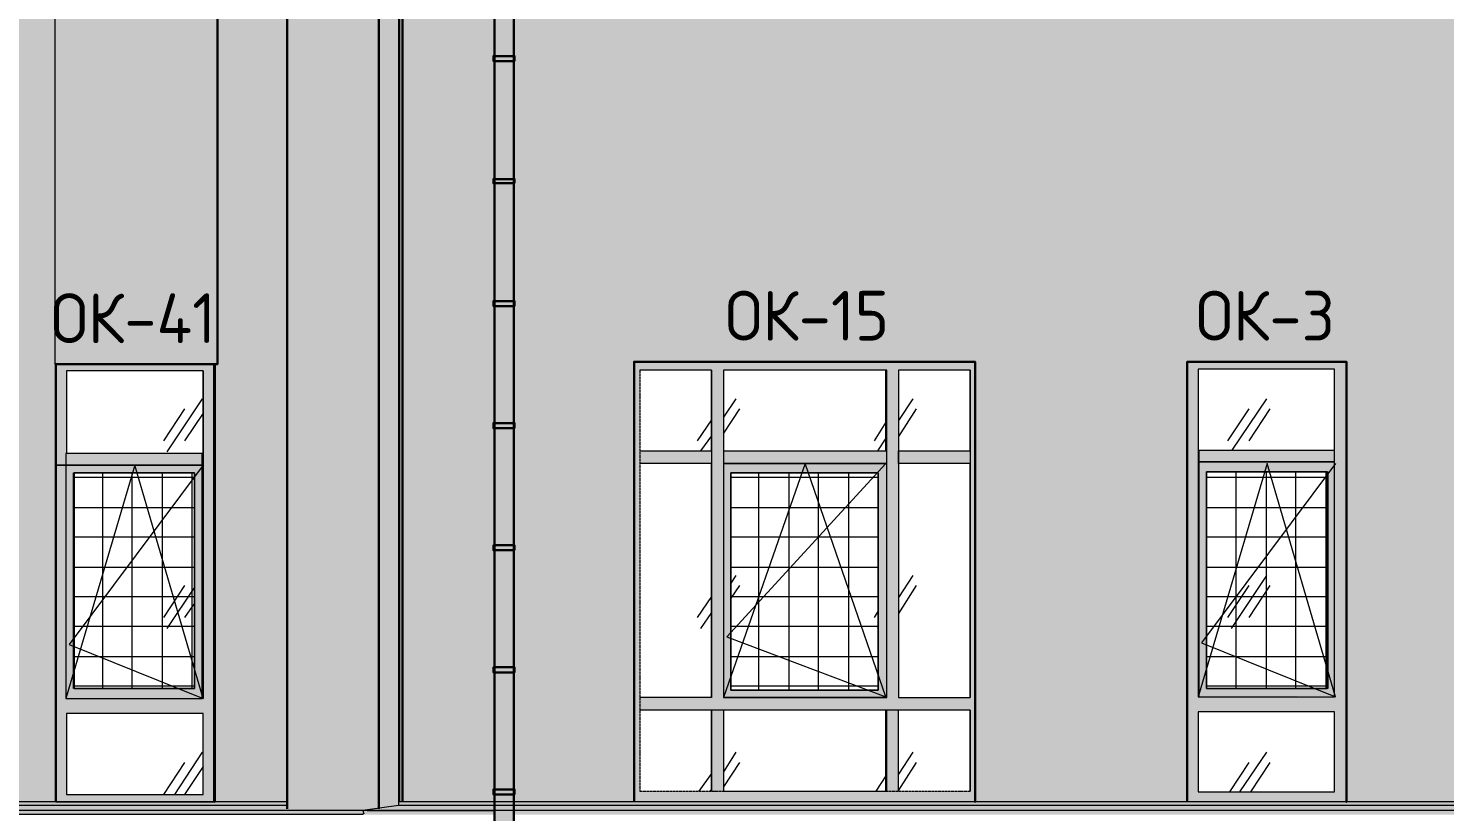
# Model space of a CAD drawing. Header units: millimetres. Extents: x -11345 to 411485, y -9810 to 73012.
# Drawn here: x 125128 to 132249, y 2878 to 6817 of the extents above; entities that cross this region are included whole.
import ezdxf

# ---------------------------------------------------------------- set-up
doc = ezdxf.new("R2010")
doc.units = ezdxf.units.MM
doc.linetypes.add('PDF_IMPORT', pattern=[1, 0.8, -0.2])
for name, color, linetype in [('PDF _Линии', 7, 'Continuous'), ('PDF _Стены внутренние', 7, 'Continuous'), ('PDF _Стены наружные', 7, 'Continuous'), ('PDF _Текст', 7, 'Continuous'), ('PDF _Узлы', 7, 'Continuous')]:
    doc.layers.add(name, color=color, linetype=linetype)
for name, color, linetype, true_color in [('PDF _Обобщенные модели', 7, 'Continuous', 0xb5bcbf), ('PDF _Ограждение', 7, 'Continuous', 0x7f7f7f), ('PDF _Окна', 7, 'Continuous', 0x383e42), ('PDF _Стены штриховка поверхности', 7, 'Continuous', 0xcacbcc)]:
    doc.layers.add(name, color=color, linetype=linetype, true_color=true_color)
doc.styles.add('PDF GOST Common', font='GOST_Common.ttf')

msp = doc.modelspace()

# ---------------------------------------------------------------- hatches: boundary and pattern name
at = {"layer": 'PDF _Обобщенные модели', "transparency": 33554559}
h = msp.add_hatch(color=256, dxfattribs=at)
h.paths.add_polyline_path([(127428.73977, 13940.10368), (127424.50716, 13927.40587), (127424.50716, 13918.94065), (127428.73977, 13910.47544), (127437.20498, 13885.0798), (127445.67019, 13868.14938), (127471.06583, 13808.8929), (127471.06583, 13635.35605), (127475.29844, 13639.58865), (127475.29844, 13635.35605), (127471.06583, 13631.12344), (127471.06583, 13432.19096), (127466.83322, 13432.19096), (127471.06583, 13406.79532), (127471.06583, 12818.46308), (127466.83322, 12818.46308), (127471.06583, 12793.06744), (127471.06583, 12204.7352), (127466.83322, 12204.7352), (127471.06583, 12179.33957), (127471.06583, 11591.00733), (127466.83322, 11591.00733), (127471.06583, 11565.61169), (127471.06583, 10973.04684), (127466.83322, 10973.04684), (127466.83322, 10951.88381), (127471.06583, 10951.88381), (127471.06583, 10359.31897), (127466.83322, 10359.31897), (127471.06583, 10333.92333), (127471.06583, 9745.59109), (127466.83322, 9745.59109), (127466.83322, 9720.19545), (127471.06583, 9720.19545), (127471.06583, 9131.86321), (127466.83322, 9131.86321), (127466.83322, 9106.46757), (127471.06583, 9106.46757), (127471.06583, 8518.13533), (127466.83322, 8518.13533), (127466.83322, 8492.7397), (127471.06583, 8492.7397), (127471.06583, 7904.40746), (127466.83322, 7904.40746), (127471.06583, 7879.01182), (127471.06583, 7290.67958), (127466.83322, 7290.67958), (127471.06583, 7265.28394), (127471.06583, 6676.9517), (127466.83322, 6676.9517), (127471.06583, 6651.55607), (127471.06583, 6058.99122), (127466.83322, 6058.99122), (127471.06583, 6037.82819), (127471.06583, 5445.26334), (127466.83322, 5445.26334), (127471.06583, 5419.86771), (127471.06583, 4831.53547), (127466.83322, 4831.53547), (127466.83322, 4806.13983), (127471.06583, 4806.13983), (127471.06583, 4217.80759), (127466.83322, 4217.80759), (127466.83322, 4192.41195), (127471.06583, 4192.41195), (127471.06583, 3604.07971), (127466.83322, 3604.07971), (127471.06583, 3578.68407), (127471.06583, 2990.35183), (127466.83322, 2990.35183), (127471.06583, 2964.9562), (127471.06583, 2884.53668), (127479.53104, 2884.53668), (127475.29844, 2867.60626), (127479.53104, 2867.60626), (127479.53104, 2863.37365), (127475.29844, 2863.37365), (127475.29844, 2579.78905), (127471.06583, 2579.78905), (127471.06583, 2376.62396), (127466.83322, 2376.62396), (127466.83322, 2351.22832), (127471.06583, 2351.22832), (127471.06583, 1762.89608), (127466.83322, 1762.89608), (127471.06583, 1737.50044), (127471.06583, 1144.9356), (127466.83322, 1144.9356), (127471.06583, 1119.53996), (127471.06583, 531.20772), (127466.83322, 531.20772), (127471.06583, 505.81208), (127471.06583, -82.52016), (127466.83322, -82.52016), (127471.06583, -107.91579), (127471.06583, -696.24804), (127466.83322, -696.24804), (127466.83322, -721.64367), (127471.06583, -721.64367), (127471.06583, -1309.97591), (127466.83322, -1309.97591), (127471.06583, -1335.37155), (127471.06583, -1923.70379), (127466.83322, -1923.70379), (127471.06583, -1949.09943), (127471.06583, -2537.43167), (127466.83322, -2537.43167), (127466.83322, -2562.8273), (127471.06583, -2562.8273), (127471.06583, -2765.99239), (127475.29844, -2774.45761), (127483.76365, -2787.15542), (127496.46147, -2795.62064), (127509.15928, -2799.85324), (127534.55492, -2799.85324), (127543.02013, -2795.62064), (127555.71795, -2787.15542), (127564.18316, -2774.45761), (127568.41577, -2765.99239), (127568.41577, 2579.78905), (127564.18316, 2579.78905), (127564.18316, 2863.37365), (127559.95056, 2863.37365), (127559.95056, 2884.53668), (127568.41577, 2884.53668), (127568.41577, 13605.72781), (127564.18316, 13599.3789), (127564.18316, 13601.4952), (127568.41577, 13609.96041), (127568.41577, 13618.42562), (127566.29947, 13616.30932), (127568.41577, 13622.65823), (127568.41577, 13808.8929), (127593.81141, 13868.14938), (127598.04401, 13872.38199), (127602.27662, 13885.0798), (127610.74183, 13902.01023), (127606.50922, 13902.01023), (127614.97444, 13918.94065), (127614.97444, 13961.26671), (127619.20704, 13973.96453), (127619.20704, 13978.19714), (127614.97444, 13973.96453), (127610.74183, 13961.26671), (127602.27662, 13952.8015), (127585.34619, 13918.94065), (127576.88098, 13910.47544), (127572.64838, 13902.01023), (127568.41577, 13902.01023), (127576.88098, 13910.47544), (127581.11359, 13918.94065), (127593.81141, 13940.10368), (127602.27662, 13952.8015), (127623.43965, 13990.89496), (127627.67225, 13995.12756), (127606.50922, 13995.12756), (127602.27662, 13990.89496), (127585.34619, 13952.8015), (127572.64838, 13940.10368), (127555.71795, 13918.94065), (127526.08971, 13910.47544), (127521.8571, 13906.24283), (127521.8571, 13910.47544), (127492.22886, 13918.94065), (127471.06583, 13944.33629), (127458.36801, 13957.03411), (127441.43759, 13995.12756), (127416.04195, 13995.12756), (127437.20498, 13957.03411), (127420.27456, 13982.42974), (127424.50716, 13969.73193), (127428.73977, 13957.03411)])
h.paths.add_polyline_path([(127483.76365, 13885.0798), (127475.29844, 13897.77762), (127496.46147, 13876.61459)], flags=0)
h.paths.add_polyline_path([(127538.78753, 13652.28647), (127534.55492, 13648.05387), (127530.32231, 13648.05387)], flags=0)
h.paths.add_polyline_path([(127555.71795, 13652.28647), (127547.25274, 13660.75168), (127559.95056, 13652.28647), (127562.06686, 13648.05387), (127559.95056, 13648.05387), (127559.95056, 13652.28647)], flags=0)
h.paths.add_polyline_path([(127551.48535, 13626.89084), (127555.71795, 13635.35605), (127555.71795, 13631.12344)], flags=0)
h.paths.add_polyline_path([(127483.76365, 13650.17017), (127483.76365, 13648.05387), (127482.35278, 13648.05387)], flags=0)
h.paths.add_polyline_path([(127491.17071, 13629.00714), (127492.22886, 13626.89084), (127492.22886, 13625.47997)], flags=0)
h.paths.add_polyline_path([(127564.18316, 13643.82126), (127566.29947, 13637.47235), (127564.18316, 13639.58865)], flags=0)
h.paths.add_polyline_path([(127566.29947, 13590.91368), (127564.18316, 13584.56478), (127559.95056, 13576.09956), (127555.71795, 13571.86696), (127555.71795, 13576.09956), (127559.95056, 13580.33217), (127564.18316, 13588.79738)], flags=0)
h.paths.add_polyline_path([(127483.76365, 13576.09956), (127483.76365, 13580.33217), (127487.99625, 13576.09956), (127487.99625, 13571.86696)], flags=0)
h.paths.add_polyline_path([(127509.15928, 13576.09956), (127513.39189, 13576.09956), (127521.8571, 13571.86696), (127526.08971, 13576.09956), (127530.32231, 13576.09956), (127521.8571, 13571.86696)], flags=0)
h.paths.add_polyline_path([(127496.46147, -2710.96851), (127504.92668, -2706.73591), (127509.15928, -2706.73591)], flags=0)
h.paths.add_polyline_path([(127551.48535, -2702.5033), (127534.55492, -2694.03809), (127521.8571, -2694.03809), (127521.8571, -2698.2707), (127517.6245, -2694.03809), (127517.6245, -2691.92179), (127521.8571, -2689.80548), (127534.55492, -2694.03809), (127538.78753, -2694.03809), (127547.25274, -2698.2707)], flags=0)
h.paths.add_polyline_path([(127517.6245, 13406.79532), (127521.8571, 12818.46308), (127517.6245, 12818.46308), (127521.8571, 12793.06744), (127517.6245, 12793.06744), (127521.8571, 12204.7352), (127517.6245, 12204.7352), (127521.8571, 12179.33957), (127517.6245, 12179.33957), (127517.6245, 12204.7352), (127517.6245, 12793.06744), (127517.6245, 12818.46308)], flags=0)
h.paths.add_polyline_path([(127517.6245, 13559.16914), (127521.8571, 13559.16914), (127517.6245, 13466.05181)], flags=0)
h.paths.add_polyline_path([(127547.25274, 13567.63435), (127543.02013, 13563.40174), (127534.55492, 13560.58001), (127534.55492, 13563.40174), (127538.78753, 13563.40174)], flags=0)
h.paths.add_polyline_path([(127504.92668, 13571.86696), (127509.15928, 13571.86696), (127509.15928, 13563.40174)], flags=0)
h.paths.add_polyline_path([(127492.22886, 13584.56478), (127496.46147, 13580.33217), (127500.69407, 13580.33217), (127500.69407, 13578.21587), (127492.22886, 13580.33217), (127487.99625, 13584.56478)], flags=0)
h.paths.add_polyline_path([(127547.25274, 13584.56478), (127555.71795, 13588.79738), (127547.25274, 13580.33217)], flags=0)
h.paths.add_polyline_path([(127543.02013, 13584.56478), (127547.25274, 13588.79738), (127545.13644, 13585.62293)], flags=0)
for points in [[(127471.06583, 6676.9517), (127471.06583, 6681.18431), (127466.83322, 6681.18431), (127462.60062, 6676.9517), (127466.83322, 6672.7191), (127471.06583, 6672.7191)], [(127471.06583, 6651.55607), (127471.06583, 6655.78867), (127466.83322, 6655.78867), (127462.60062, 6651.55607), (127466.83322, 6647.32346), (127471.06583, 6647.32346)], [(127471.06583, 6058.99122), (127471.06583, 6063.22383), (127466.83322, 6063.22383), (127462.60062, 6058.99122), (127466.83322, 6054.75861), (127471.06583, 6054.75861)], [(127471.06583, 6037.82819), (127471.06583, 6042.0608), (127466.83322, 6042.0608), (127462.60062, 6037.82819), (127466.83322, 6033.59558), (127471.06583, 6033.59558)], [(127471.06583, 5445.26334), (127471.06583, 5449.49595), (127466.83322, 5449.49595), (127462.60062, 5445.26334), (127466.83322, 5441.03074), (127471.06583, 5441.03074)], [(127471.06583, 5419.86771), (127471.06583, 5424.10031), (127466.83322, 5424.10031), (127462.60062, 5419.86771), (127466.83322, 5415.6351), (127471.06583, 5415.6351)], [(127471.06583, 4831.53547), (127471.06583, 4835.76807), (127466.83322, 4835.76807), (127462.60062, 4831.53547), (127466.83322, 4827.30286), (127471.06583, 4827.30286)], [(127471.06583, 4806.13983), (127471.06583, 4810.37243), (127466.83322, 4810.37243), (127462.60062, 4806.13983), (127466.83322, 4801.90722), (127471.06583, 4801.90722)], [(127471.06583, 4217.80759), (127471.06583, 4222.04019), (127466.83322, 4222.04019), (127462.60062, 4217.80759), (127466.83322, 4213.57498), (127471.06583, 4213.57498)], [(127471.06583, 4192.41195), (127471.06583, 4196.64456), (127466.83322, 4196.64456), (127462.60062, 4192.41195), (127466.83322, 4188.17935), (127471.06583, 4188.17935)], [(127471.06583, 3604.07971), (127471.06583, 3608.31232), (127466.83322, 3608.31232), (127462.60062, 3604.07971), (127466.83322, 3599.8471), (127471.06583, 3599.8471)], [(127471.06583, 3578.68407), (127471.06583, 3582.91668), (127466.83322, 3582.91668), (127462.60062, 3578.68407), (127466.83322, 3574.45147), (127471.06583, 3574.45147)], [(127471.06583, 2990.35183), (127471.06583, 2994.58444), (127466.83322, 2994.58444), (127462.60062, 2990.35183), (127466.83322, 2986.11923), (127471.06583, 2986.11923)], [(127471.06583, 2964.9562), (127471.06583, 2969.1888), (127466.83322, 2969.1888), (127462.60062, 2964.9562), (127466.83322, 2960.72359), (127471.06583, 2960.72359)]]:
    msp.add_hatch(color=7, dxfattribs=at).paths.add_polyline_path(points)
at = {"layer": 'PDF _Ограждение', "true_color": 0x373f43, "transparency": 33554559}
h = msp.add_hatch(color=149, dxfattribs=at)
h.paths.add_polyline_path([(126988.54874, 2909.93232), (126870.03577, 2893.00189), (126429.84474, 2893.00189), (126429.84474, 2926.86274), (119581.48815, 2926.86274), (119581.48815, 2863.37365), (127479.53104, 2863.37365), (127479.53104, 2867.60626), (127475.29844, 2867.60626), (127479.53104, 2884.53668), (127471.06583, 2884.53668), (127471.06583, 2926.86274), (126988.54874, 2926.86274)])
h.paths.add_polyline_path([(126810.77929, 2884.53668), (126837.58579, 2887.35842), (126831.94232, 2884.53668)], flags=0)
msp.add_hatch(color=149, dxfattribs=at).paths.add_polyline_path([(127559.95056, 2884.53668), (127559.95056, 2863.37365), (135809.29975, 2863.37365), (135809.29975, 2871.83886), (135813.53235, 2884.53668), (135805.06714, 2884.53668), (135800.83454, 2888.76929), (135800.83454, 2926.86274), (127568.41577, 2926.86274), (127568.41577, 2884.53668)])
at = {"layer": 'PDF _Окна', "transparency": 33554687}
h = msp.add_hatch(color=256, dxfattribs=at)
h.paths.add_polyline_path([(125964.25808, 4581.81171), (125964.25808, 3498.26456), (125354.76281, 3498.26456), (125354.76281, 4581.81171)])
h.paths.add_polyline_path([(126061.60802, 2926.86274), (126061.60802, 5127.81789), (125265.87808, 5127.81789), (125265.87808, 2926.86274)], flags=0)
h.paths.add_polyline_path([(126006.58414, 2964.9562), (125320.90196, 2964.9562), (125320.90196, 3371.28638), (126006.58414, 3371.28638)], flags=0)
h.paths.add_polyline_path([(126002.35153, 3447.47329), (126002.35153, 4679.16165), (125320.90196, 4679.16165), (125320.90196, 5093.95704), (126006.58414, 5093.95704), (126006.58414, 3447.47329)], flags=0)
h = msp.add_hatch(color=256, dxfattribs=at)
h.paths.add_polyline_path([(128563.07819, 2981.88662), (128203.30668, 2981.88662), (128203.30668, 3388.2168), (128563.07819, 3388.2168)])
h.paths.add_polyline_path([(128622.33468, 2981.88662), (128622.33468, 3388.2168), (129443.46025, 3388.2168), (129439.22764, 2981.88662)], flags=0)
h.paths.add_polyline_path([(128203.30668, 4691.85947), (128203.30668, 5098.18965), (128563.07819, 5098.18965), (128563.07819, 4691.85947)], flags=0)
h.paths.add_polyline_path([(129887.88388, 2926.86274), (129887.88388, 5140.51571), (128173.67843, 5140.51571), (128173.67843, 2926.86274)], flags=0)
h.paths.add_polyline_path([(129502.71673, 2981.88662), (129502.71673, 3388.2168), (129862.48825, 3388.2168), (129862.48825, 2981.88662)], flags=0)
h.paths.add_polyline_path([(129862.48825, 4628.37037), (129862.48825, 3451.70589), (129502.71673, 3451.70589), (129502.71673, 4628.37037)], flags=0)
h.paths.add_polyline_path([(128203.30668, 4628.37037), (128563.07819, 4628.37037), (128563.07819, 3451.70589), (128203.30668, 3451.70589)], flags=0)
h.paths.add_polyline_path([(128622.33468, 5098.18965), (129443.46025, 5098.18965), (129439.32336, 3488.93794), (129439.22764, 3489.79935), (129439.22764, 4691.85947), (128622.33468, 4691.85947)], flags=0)
h.paths.add_polyline_path([(128660.42813, 4581.81171), (129401.13419, 4581.81171), (129401.13419, 3489.79935), (128660.42813, 3489.79935)], flags=0)
h.paths.add_polyline_path([(129862.48825, 4691.85947), (129502.71673, 4691.85947), (129502.71673, 5098.18965), (129862.48825, 5098.18965)], flags=0)
h = msp.add_hatch(color=256, dxfattribs=at)
h.paths.add_polyline_path([(131013.75709, 4696.09207), (131013.75709, 3455.9385), (131009.52449, 3455.9385), (131009.52449, 5102.42225), (131695.20667, 5102.42225), (131695.20667, 4696.09207)])
h.paths.add_polyline_path([(131051.85055, 3498.26456), (131051.85055, 4586.04431), (131661.34582, 4586.04431), (131661.34582, 3498.26456)], flags=0)
h.paths.add_polyline_path([(131754.46315, 2926.86274), (131754.46315, 3455.9385), (131750.23055, 5102.42225), (131750.23055, 5140.51571), (130954.50061, 5140.51571), (130954.50061, 2926.86274)], flags=0)
h.paths.add_polyline_path([(131695.20667, 2977.65402), (131009.52449, 2977.65402), (131009.52449, 3379.75159), (131695.20667, 3379.75159)], flags=0)
h.paths.add_polyline_path([(131051.85055, 3455.9385), (131695.20667, 3460.17111), (131695.20667, 3455.9385)], flags=0)
at = {"layer": 'PDF _Стены штриховка поверхности', "true_color": 0xfbfbf4, "transparency": 33554687}
h = msp.add_hatch(color=7, dxfattribs=at)
h.paths.add_polyline_path([(126891.1988, 2893.00189), (126988.54874, 2909.93232), (126992.78135, 9402.75), (126992.78135, 2926.86274), (127471.06583, 2926.86274), (127471.06583, 10829.13824), (126874.26838, 10829.13824), (126874.26838, 10875.6969), (126908.12923, 10875.6969), (126908.12923, 10846.06866), (126980.08353, 10858.76648), (126980.08353, 12839.62611), (126984.31613, 12839.62611), (126984.31613, 10875.6969), (127471.06583, 10875.6969), (127471.06583, 13554.93653), (127466.83322, 13563.40174), (127471.06583, 13601.4952), (127471.06583, 13808.8929), (127424.50716, 13910.47544), (119644.97725, 13910.47544), (119636.51203, 13885.0798), (119628.04682, 13872.38199), (119628.04682, 13863.91677), (119577.25555, 13758.10162), (119577.25555, 13707.31035), (119581.48815, 13707.31035), (119581.48815, 10875.6969), (119759.25761, 10875.6969), (119759.25761, 13059.72162), (120563.45276, 13059.72162), (120563.45276, 10875.6969), (121570.813, 10875.6969), (121570.813, 13059.72162), (122379.24075, 13059.72162), (122379.24075, 10875.6969), (123420.46184, 10875.6969), (123420.46184, 13059.72162), (124228.8896, 13059.72162), (124228.8896, 10875.6969), (125303.97153, 10875.6969), (125303.97153, 13059.72162), (126108.16668, 13059.72162), (126108.16668, 10875.6969), (126476.40341, 10875.6969), (126476.40341, 10846.06866), (126480.63601, 10846.06866), (126480.63601, 10829.13824), (119581.48815, 10829.13824), (119581.48815, 2926.86274), (119776.18803, 2926.86274), (119776.18803, 5127.81789), (119729.62937, 5127.81789), (119729.62937, 10029.17569), (120554.98755, 10029.17569), (120554.98755, 5127.81789), (120576.15058, 5127.81789), (120576.15058, 2926.86274), (121579.27821, 2926.86274), (121579.27821, 5127.81789), (121575.0456, 5127.81789), (121575.0456, 10029.17569), (122370.77554, 10029.17569), (122370.77554, 9161.49145), (122375.00815, 9161.49145), (122375.00815, 5127.81789), (122379.24075, 5127.81789), (122379.24075, 2926.86274), (123428.92705, 2926.86274), (123428.92705, 5127.81789), (123433.15966, 5127.81789), (123433.15966, 10029.17569), (124250.05263, 10029.17569), (124250.05263, 5127.81789), (124228.8896, 5127.81789), (124228.8896, 2926.86274), (125265.87808, 2926.86274), (125265.87808, 5127.81789), (125261.64547, 5132.05049), (125261.64547, 10029.17569), (126078.53844, 10029.17569), (126078.53844, 5127.81789), (126065.84062, 5127.81789), (126065.84062, 2926.86274), (126429.84474, 2926.86274), (126429.84474, 2893.00189)])
h.paths.add_polyline_path([(126988.54874, 12839.62611), (126988.54874, 13110.5129), (126992.78135, 13110.5129), (126992.78135, 12839.62611)], flags=0)
h.paths.add_polyline_path([(126975.85092, 13110.5129), (126975.85092, 13161.30417), (126980.08353, 13161.30417), (126980.08353, 13110.5129)], flags=0)
h = msp.add_hatch(color=7, dxfattribs=at)
h.paths.add_polyline_path([(133599.87939, 6918.21025), (132778.75382, 6918.21025), (132778.75382, 9169.95667), (133599.87939, 9169.95667)])
h.paths.add_polyline_path([(134645.33308, 6918.21025), (134645.33308, 9169.95667), (135457.99345, 9169.95667), (135453.76084, 6918.21025)], flags=0)
h.paths.add_polyline_path([(131750.23055, 6918.21025), (130950.268, 6918.21025), (130950.268, 9178.42188), (131750.23055, 9178.42188)], flags=0)
h.paths.add_polyline_path([(135800.83454, 2926.86274), (135800.83454, 10829.13824), (127568.41577, 10829.13824), (127568.41577, 2926.86274), (128173.67843, 2926.86274), (128173.67843, 5140.51571), (129887.88388, 5140.51571), (129887.88388, 2926.86274), (130954.50061, 2926.86274), (130954.50061, 5140.51571), (131754.46315, 5140.51571), (131754.46315, 2926.86274), (132808.38206, 2926.86274), (132808.38206, 5140.51571), (133608.3446, 5140.51571), (133608.3446, 2926.86274), (134653.7983, 2926.86274), (134653.7983, 5140.51571), (135453.76084, 5140.51571), (135453.76084, 2926.86274)], flags=0)
h.paths.add_polyline_path([(129887.88388, 6918.21025), (128097.49153, 6918.21025), (128097.49153, 9178.42188), (129887.88388, 9178.42188)], flags=0)
at = {"layer": 'PDF _Стены штриховка поверхности', "true_color": 0x88d4d9, "transparency": 33554687}
msp.add_hatch(color=133, dxfattribs=at).paths.add_polyline_path([(126078.53844, 6909.74504), (125261.64547, 6909.74504), (125261.64547, 5127.81789), (126078.53844, 5127.81789)])

# ---------------------------------------------------------------- linework, layer by layer
at = {"layer": 'PDF _Линии', "lineweight": 30}
for points in [[(127471.06583, -2550.12948), (127471.06583, 13419.49314)], [(127568.41577, 13419.49314), (127568.41577, -2550.12948)], [(126992.78135, 2926.86274), (126992.78135, 10029.17569), (119581.48815, 10029.17569)], [(127009.71177, 10029.17569), (127009.71177, 2926.86274)], [(126992.78135, 9402.75), (126429.84474, 9402.75), (126429.84474, 2893.00189)], [(126891.1988, 2893.00189), (126891.1988, 9402.75)], [(125261.64547, 5127.81789), (126078.53844, 5127.81789), (126078.53844, 6909.74504), (125261.64547, 6909.74504)], [(125265.87808, 2926.86274), (125265.87808, 5127.81789)], [(129887.88388, 2926.86274), (129887.88388, 5140.51571), (129887.88388, 2926.86274), (129887.88388, 5140.51571), (128173.67843, 5140.51571), (128173.67843, 2926.86274)], [(131754.46315, 2926.86274), (131754.46315, 5140.51571), (131754.46315, 2926.86274), (131754.46315, 5140.51571), (130954.50061, 5140.51571), (130954.50061, 2926.86274)]]:
    msp.add_lwpolyline(points, dxfattribs=at)
for points in [[(127572.64838, 6651.55607), (127572.64838, 6676.9517), (127517.6245, 6676.9517), (127466.83322, 6676.9517), (127466.83322, 6651.55607), (127517.6245, 6651.55607)], [(127572.64838, 6037.82819), (127572.64838, 6058.99122), (127517.6245, 6058.99122), (127466.83322, 6058.99122), (127466.83322, 6037.82819), (127517.6245, 6037.82819)], [(127572.64838, 5419.86771), (127572.64838, 5445.26334), (127517.6245, 5445.26334), (127466.83322, 5445.26334), (127466.83322, 5419.86771), (127517.6245, 5419.86771)], [(126065.84062, 5127.81789), (126065.84062, 2926.86274)], [(127572.64838, 4806.13983), (127572.64838, 4831.53547), (127517.6245, 4831.53547), (127466.83322, 4831.53547), (127466.83322, 4806.13983), (127517.6245, 4806.13983)], [(127572.64838, 4192.41195), (127572.64838, 4217.80759), (127517.6245, 4217.80759), (127466.83322, 4217.80759), (127466.83322, 4192.41195), (127517.6245, 4192.41195)], [(127572.64838, 3578.68407), (127572.64838, 3604.07971), (127517.6245, 3604.07971), (127466.83322, 3604.07971), (127466.83322, 3578.68407), (127517.6245, 3578.68407)], [(127572.64838, 2964.9562), (127572.64838, 2990.35183), (127517.6245, 2990.35183), (127466.83322, 2990.35183), (127466.83322, 2964.9562), (127517.6245, 2964.9562)]]:
    msp.add_lwpolyline(points, close=True, dxfattribs=at)
at = {"layer": 'PDF _Линии', "lineweight": 9, "ltscale": 3.522714}
msp.add_lwpolyline([(129439.22764, 4628.37037), (128639.2651, 3756.45353), (129439.22764, 3455.9385), (129032.89746, 4628.37037), (128622.33468, 3451.70589)], dxfattribs=at)
at = {"layer": 'PDF _Линии', "lineweight": 9, "ltscale": 3.134275}
for points in [[(131699.43927, 4628.37037), (131026.45491, 3726.82529), (131699.43927, 3455.9385), (131356.59818, 4628.37037), (131009.52449, 3455.9385)], [(126006.58414, 4619.90516), (125333.59978, 3718.36007), (126006.58414, 3447.47329), (125663.74305, 4619.90516), (125316.66935, 3447.47329)]]:
    msp.add_lwpolyline(points, dxfattribs=at)
at = {"layer": 'PDF _Линии', "lineweight": 9}
for points in [[(125964.25808, 4581.81171), (125358.99541, 4581.81171), (125358.99541, 3498.26456), (125964.25808, 3498.26456)], [(129401.13419, 4581.81171), (128660.42813, 4581.81171), (128660.42813, 3489.79935), (129401.13419, 3489.79935)], [(131657.11321, 4586.04431), (131051.85055, 4586.04431), (131051.85055, 3498.26456), (131657.11321, 3498.26456)]]:
    msp.add_lwpolyline(points, close=True, dxfattribs=at)
at = {"layer": 'PDF _Обобщенные модели', "color": 7, "lineweight": 18}
for points in [[(127568.41577, 6651.55607), (127572.64838, 6651.55607)], [(127568.41577, 6037.82819), (127572.64838, 6037.82819)], [(127568.41577, 5419.86771), (127572.64838, 5419.86771)], [(127568.41577, 4806.13983), (127572.64838, 4806.13983)], [(127568.41577, 4192.41195), (127572.64838, 4192.41195)], [(127568.41577, 3578.68407), (127572.64838, 3578.68407)], [(127568.41577, 2964.9562), (127572.64838, 2964.9562)]]:
    msp.add_lwpolyline(points, dxfattribs=at)
at = {"layer": 'PDF _Обобщенные модели', "lineweight": 0}
msp.add_lwpolyline([(127517.6245, 6037.82819), (127471.06583, 6037.82819), (127517.6245, 6037.82819)], dxfattribs=at)
at = {"layer": 'PDF _Ограждение', "color": 7, "lineweight": 9, "ltscale": 68.492978}
for points in [[(126429.84474, 2926.86274), (118552.96488, 2926.86274)], [(126429.84474, 2909.93232), (118552.96488, 2909.93232)]]:
    msp.add_lwpolyline(points, dxfattribs=at)
at = {"layer": 'PDF _Ограждение', "color": 7, "lineweight": 9}
for points in [[(126988.54874, 2926.86274), (126988.54874, 2909.93232), (126810.77929, 2884.53668), (126815.01189, 2867.60626), (126810.77929, 2867.60626), (126810.77929, 2863.37365), (119581.48815, 2863.37365)], [(126810.77929, 2884.53668), (119581.48815, 2884.53668)]]:
    msp.add_lwpolyline(points, dxfattribs=at)
at = {"layer": 'PDF _Ограждение', "color": 7, "lineweight": 9, "ltscale": 82.335502}
for points in [[(138814.45004, 2926.86274), (126988.54874, 2926.86274)], [(138814.45004, 2909.93232), (126988.54874, 2909.93232)]]:
    msp.add_lwpolyline(points, dxfattribs=at)
at = {"layer": 'PDF _Ограждение', "color": 7, "lineweight": 9, "ltscale": 82.547161}
msp.add_lwpolyline([(138814.45004, 2884.53668), (126810.77929, 2884.53668)], dxfattribs=at)
at = {"layer": 'PDF _Ограждение', "color": 149, "lineweight": 0, "true_color": 0x373f43}
msp.add_lwpolyline([(127471.06583, 2884.53668), (126831.94232, 2884.53668), (127471.06583, 2884.53668)], dxfattribs=at)
at = {"layer": 'PDF _Окна', "color": 7, "lineweight": 9}
for points in [[(126061.60802, 2926.86274), (126061.60802, 5127.81789), (126061.60802, 2926.86274)], [(131754.46315, 2926.86274), (131754.46315, 5140.51571), (131754.46315, 2926.86274)], [(126006.58414, 5093.95704), (126006.58414, 3447.47329), (126006.58414, 5093.95704), (125320.90196, 5093.95704), (125320.90196, 4679.16165)], [(128203.30668, 4691.85947), (128563.07819, 4691.85947), (128563.07819, 5098.18965), (128563.07819, 3451.70589), (128563.07819, 4628.37037), (128203.30668, 4628.37037)], [(128563.07819, 5098.18965), (128203.30668, 5098.18965)], [(128622.33468, 4691.85947), (129439.22764, 4691.85947), (129439.22764, 5098.18965)], [(129862.48825, 5098.18965), (129502.71673, 5098.18965), (129502.71673, 3451.70589), (129862.48825, 3451.70589)], [(131013.75709, 3455.9385), (131013.75709, 4636.83559), (131695.20667, 4636.83559), (131013.75709, 4636.83559), (131013.75709, 4696.09207), (131695.20667, 4696.09207), (131695.20667, 5102.42225), (131009.52449, 5102.42225), (131009.52449, 3455.9385), (131695.20667, 3455.9385), (131695.20667, 5102.42225)], [(126002.35153, 4954.28104), (125824.58208, 4687.62686)], [(128685.82377, 4954.28104), (128622.33468, 4861.16371)], [(129574.67104, 4954.28104), (129502.71673, 4844.23328)], [(131352.36558, 4954.28104), (131178.82873, 4696.09207)], [(125913.4668, 4903.48977), (125807.65165, 4742.65074)], [(126006.58414, 4882.32674), (125913.4668, 4742.65074)], [(128563.07819, 4848.46589), (128491.12389, 4742.65074)], [(128702.75419, 4903.48977), (128622.33468, 4780.74419)], [(129591.60146, 4903.48977), (129502.71673, 4763.81377)], [(131263.48085, 4903.48977), (131157.6657, 4742.65074)], [(131369.296, 4903.48977), (131263.48085, 4742.65074)], [(129439.22764, 4835.76807), (129379.97116, 4742.65074)], [(128563.07819, 4768.04637), (128508.05431, 4691.85947)], [(129439.22764, 4755.34856), (129396.90158, 4691.85947)], [(125316.66935, 4679.16165), (125316.66935, 4679.16165)], [(129502.71673, 4628.37037), (129502.71673, 4691.85947)], [(129502.71673, 4691.85947), (129502.71673, 4691.85947)], [(129502.71673, 4628.37037), (129502.71673, 4628.37037)], [(131013.75709, 4696.09207), (131013.75709, 4696.09207)], [(131013.75709, 4636.83559), (131013.75709, 4636.83559)], [(125316.66935, 4619.90516), (125316.66935, 4619.90516)], [(129401.13419, 3489.79935), (129401.13419, 4581.81171)], [(128685.82377, 4065.43377), (128660.42813, 4027.34032)], [(129574.67104, 4065.43377), (129502.71673, 3955.38601)], [(131352.36558, 4065.43377), (131174.59612, 3798.77959)], [(125913.4668, 4014.6425), (125807.65165, 3853.80347)], [(125964.25808, 4006.17729), (125824.58208, 3798.77959)], [(126006.58414, 3993.47947), (126002.35153, 3985.01426)], [(128702.75419, 4014.6425), (128660.42813, 3951.15341)], [(129591.60146, 4014.6425), (129502.71673, 3874.9665)], [(131263.48085, 4014.6425), (131157.6657, 3853.80347)], [(131369.296, 4014.6425), (131263.48085, 3853.80347)], [(125964.25808, 3925.75777), (125913.4668, 3853.80347)], [(128563.07819, 3959.61862), (128491.12389, 3853.80347)], [(128563.07819, 3879.1991), (128508.05431, 3798.77959)], [(129401.13419, 3887.66432), (129379.97116, 3853.80347)], [(129401.13419, 3807.2448), (129396.90158, 3798.77959)], [(126006.58414, 3447.47329), (126002.35153, 3447.47329)], [(128563.07819, 3451.70589), (128203.30668, 3451.70589)], [(126006.58414, 2964.9562), (126006.58414, 3371.28638)], [(128622.33468, 3388.2168), (128622.33468, 2981.88662), (129443.46025, 2981.88662), (129443.46025, 3388.2168)], [(129439.22764, 2981.88662), (129439.22764, 3388.2168)], [(129502.71673, 2981.88662), (129502.71673, 3388.2168)], [(131695.20667, 2977.65402), (131695.20667, 3379.75159)], [(126002.35153, 3176.5865), (125862.67553, 2964.9562)], [(128685.82377, 3176.5865), (128622.33468, 3079.23656)], [(129574.67104, 3176.5865), (129502.71673, 3066.53874)], [(131352.36558, 3176.5865), (131216.92218, 2977.65402)], [(125913.4668, 3125.79523), (125807.65165, 2964.9562)], [(126006.58414, 3104.6322), (125913.4668, 2964.9562)], [(128563.07819, 3070.77135), (128499.5891, 2981.88662)], [(128702.75419, 3125.79523), (128622.33468, 3003.04965)], [(129591.60146, 3125.79523), (129502.71673, 2986.11923)], [(131263.48085, 3125.79523), (131166.13091, 2977.65402)], [(131369.296, 3125.79523), (131271.94606, 2977.65402)], [(129439.22764, 3058.07353), (129388.43637, 2981.88662)], [(128563.07819, 2990.35183), (128554.61298, 2981.88662)]]:
    msp.add_lwpolyline(points, dxfattribs=at)
at = {"layer": 'PDF _Окна', "color": 7, "linetype": 'PDF_IMPORT', "lineweight": 9, "ltscale": 16.4671}
msp.add_lwpolyline([(128203.30668, 5098.18965), (128203.30668, 2981.88662), (129862.48825, 2981.88662)], dxfattribs=at)
at = {"layer": 'PDF _Окна', "color": 7, "lineweight": 9}
for points in [[(128622.33468, 5098.18965), (128622.33468, 3451.70589), (129443.46025, 3451.70589), (129443.46025, 5098.18965)], [(129862.48825, 4628.37037), (129502.71673, 4628.37037), (129502.71673, 4691.85947), (129862.48825, 4691.85947), (129862.48825, 5098.18965), (129862.48825, 3451.70589)], [(126002.35153, 4679.16165), (125316.66935, 4679.16165), (125316.66935, 4619.90516), (126002.35153, 4619.90516)], [(128622.33468, 4628.37037), (129439.22764, 4628.37037)], [(126002.35153, 3447.47329), (126002.35153, 4619.90516), (125316.66935, 4619.90516), (125316.66935, 3447.47329)], [(125964.25808, 3498.26456), (125354.76281, 3498.26456), (125354.76281, 4581.81171), (125964.25808, 4581.81171)], [(128660.42813, 4581.81171), (129401.13419, 4581.81171), (129401.13419, 3489.79935), (128660.42813, 3489.79935)], [(131051.85055, 4586.04431), (131661.34582, 4586.04431), (131661.34582, 3498.26456), (131051.85055, 3498.26456)], [(126006.58414, 2964.9562), (126006.58414, 3371.28638), (125320.90196, 3371.28638), (125320.90196, 2964.9562)], [(128563.07819, 3388.2168), (128563.07819, 2981.88662)], [(129862.48825, 3388.2168), (129862.48825, 2981.88662)], [(131695.20667, 2977.65402), (131695.20667, 3379.75159), (131009.52449, 3379.75159), (131009.52449, 2977.65402)]]:
    msp.add_lwpolyline(points, close=True, dxfattribs=at)
at = {"layer": 'PDF _Окна', "lineweight": 0}
for points in [[(129439.22764, 4628.37037), (129439.22764, 4628.37037), (129439.22764, 4628.37037)], [(128563.07819, 3451.70589), (128563.07819, 3451.70589), (128563.07819, 3451.70589)], [(129862.48825, 3451.70589), (129862.48825, 3451.70589), (129862.48825, 3451.70589)], [(126006.58414, 2964.9562), (126006.58414, 2964.9562), (126006.58414, 2964.9562)]]:
    msp.add_lwpolyline(points, close=True, dxfattribs=at)
for points in [[(125316.66935, 4619.90516), (125265.87808, 4619.90516), (125316.66935, 4619.90516)], [(129439.22764, 3451.70589), (128622.33468, 3451.70589), (129439.22764, 3451.70589)], [(126061.60802, 2926.86274), (125265.87808, 2926.86274), (126061.60802, 2926.86274)]]:
    msp.add_lwpolyline(points, dxfattribs=at)
at = {"layer": 'PDF _Окна', "color": 7, "linetype": 'PDF_IMPORT', "lineweight": 9, "ltscale": 8.212384}
msp.add_lwpolyline([(129862.48825, 3388.2168), (128203.30668, 3388.2168)], dxfattribs=at)
at = {"layer": 'PDF _Стены внутренние', "lineweight": 18}
msp.add_lwpolyline([(126061.60802, 5127.81789), (126061.60802, 2926.86274)], dxfattribs=at)
at = {"layer": 'PDF _Стены наружные', "lineweight": 18}
for points in [[(125261.64547, 6909.74504), (125261.64547, 5127.81789)], [(126065.84062, 5127.81789), (126065.84062, 2926.86274)], [(129887.88388, 5140.51571), (129887.88388, 2926.86274)], [(131754.46315, 5140.51571), (131754.46315, 2926.86274)]]:
    msp.add_lwpolyline(points, dxfattribs=at)
at = {"layer": 'PDF _Стены наружные', "color": 254, "lineweight": 0, "true_color": 0xe2e2e2}
msp.add_lwpolyline([(125261.64547, 5132.05049), (125261.64547, 5132.05049), (125261.64547, 5132.05049)], close=True, dxfattribs=at)
at = {"layer": 'PDF _Стены наружные', "color": 254, "true_color": 0xe2e2e2, "transparency": 33554559}
for points in [[(125261.64547, 5132.05049), (125261.64547, 5127.81789), (125261.64547, 5127.81789)], [(129887.88388, 3045.37571), (129887.88388, 2926.86274), (129887.88388, 2926.86274)], [(131754.46315, 3045.37571), (131754.46315, 2926.86274), (131754.46315, 2926.86274)]]:
    msp.add_solid(points, dxfattribs=at)
at = {"layer": 'PDF _Стены наружные', "color": 31, "true_color": 0xf4cc95, "transparency": 33554559}
for points in [[(129887.88388, 5140.51571), (129887.88388, 2926.86274), (129887.88388, 2926.86274)], [(129887.88388, 2926.86274), (129887.88388, 2926.86274), (129887.88388, 5140.51571)], [(131754.46315, 5140.51571), (131754.46315, 3028.44529), (131754.46315, 3028.44529)], [(131754.46315, 3028.44529), (131754.46315, 3028.44529), (131754.46315, 5140.51571)], [(126065.84062, 3045.37571), (126065.84062, 2926.86274), (126065.84062, 2926.86274)], [(131754.46315, 3028.44529), (131754.46315, 2926.86274), (131754.46315, 2926.86274)], [(131754.46315, 2926.86274), (131754.46315, 2926.86274), (131754.46315, 3028.44529)]]:
    msp.add_solid(points, dxfattribs=at)
at = {"layer": 'PDF _Узлы', "color": 251, "lineweight": 9, "true_color": 0x494949}
for points in [[(125358.99541, 4560.64868), (125964.25808, 4560.64868)], [(125502.90402, 3498.26456), (125502.90402, 4581.81171)], [(125651.04523, 3498.26456), (125651.04523, 4581.81171)], [(125803.41905, 3498.26456), (125803.41905, 4581.81171)], [(125951.56026, 3498.26456), (125951.56026, 4581.81171)], [(128660.42813, 4560.64868), (129401.13419, 4560.64868)], [(128800.10413, 3489.79935), (128800.10413, 4581.81171)], [(128952.47795, 3489.79935), (128952.47795, 4581.81171)], [(129100.61916, 3489.79935), (129100.61916, 4581.81171)], [(129252.99298, 3489.79935), (129252.99298, 4581.81171)], [(131051.85055, 3498.26456), (131051.85055, 4586.04431)], [(131051.85055, 4560.64868), (131657.11321, 4560.64868)], [(131199.99176, 3498.26456), (131199.99176, 4586.04431)], [(131352.36558, 3498.26456), (131352.36558, 4586.04431)], [(131500.50679, 3498.26456), (131500.50679, 4586.04431)], [(131652.88061, 3498.26456), (131652.88061, 4586.04431)], [(125358.99541, 4408.27486), (125964.25808, 4408.27486)], [(128660.42813, 4408.27486), (129401.13419, 4408.27486)], [(131051.85055, 4408.27486), (131657.11321, 4408.27486)], [(125358.99541, 4260.13365), (125964.25808, 4260.13365)], [(128660.42813, 4260.13365), (129401.13419, 4260.13365)], [(131051.85055, 4260.13365), (131657.11321, 4260.13365)], [(125358.99541, 4107.75983), (125964.25808, 4107.75983)], [(128660.42813, 4107.75983), (129401.13419, 4107.75983)], [(131051.85055, 4107.75983), (131657.11321, 4107.75983)], [(125358.99541, 3959.61862), (125964.25808, 3959.61862)], [(128660.42813, 3959.61862), (129401.13419, 3959.61862)], [(131051.85055, 3959.61862), (131657.11321, 3959.61862)], [(125358.99541, 3811.47741), (125964.25808, 3811.47741)], [(128660.42813, 3811.47741), (129401.13419, 3811.47741)], [(131051.85055, 3811.47741), (131657.11321, 3811.47741)], [(125358.99541, 3659.10359), (125964.25808, 3659.10359)], [(128660.42813, 3659.10359), (129401.13419, 3659.10359)], [(131051.85055, 3659.10359), (131657.11321, 3659.10359)], [(125358.99541, 3510.96238), (125964.25808, 3510.96238)], [(128660.42813, 3510.96238), (129401.13419, 3510.96238)], [(131051.85055, 3510.96238), (131657.11321, 3510.96238)]]:
    msp.add_lwpolyline(points, dxfattribs=at)
at = {"layer": 'PDF _Узлы', "color": 251, "linetype": 'PDF_IMPORT', "lineweight": 9, "true_color": 0x494949}
for points in [[(125964.25808, 4560.64868), (125964.25808, 3510.96238)], [(131051.85055, 4560.64868), (131051.85055, 3510.96238)]]:
    msp.add_lwpolyline(points, dxfattribs=at)

# ---------------------------------------------------------------- texts
at = {"layer": 'PDF _Текст', "char_height": 250.000659, "attachment_point": 4, "style": 'PDF GOST Common'}
for s, insert in [('ОК-41', (125241.21443, 5358.82539)), ('ОК-15', (128631.66966, 5371.52321)), ('ОК-3', (130997.79332, 5371.52321))]:
    msp.add_mtext(s, dxfattribs=dict(at, insert=insert))

doc.saveas('drawing.dxf')
